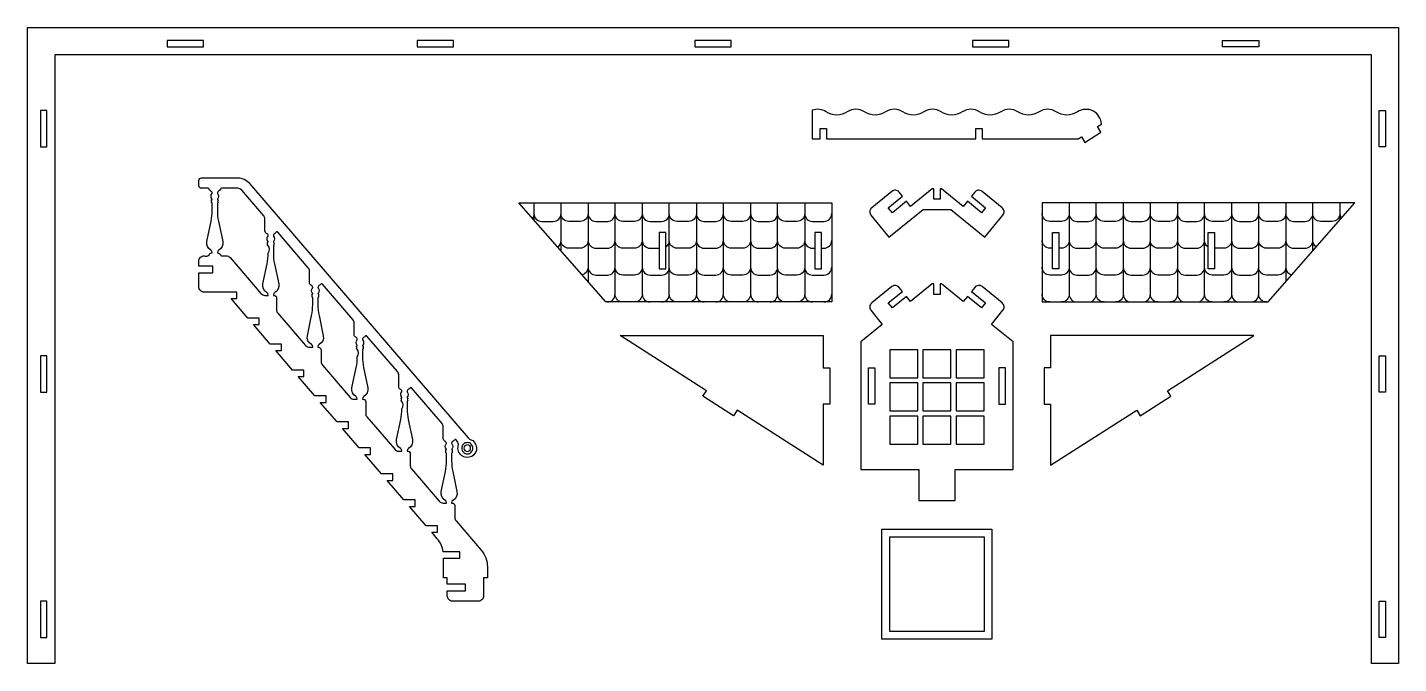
# Model space of a CAD drawing. Extents: x 8164 to 10920, y 152 to 1666.
# Drawn here: x 8885 to 9519, y 678 to 972 of the extents above; entities that cross this region are included whole.
import ezdxf

# ---------------------------------------------------------------- set-up
doc = ezdxf.new("R2010")
doc.units = 0
doc.header["$MEASUREMENT"] = 0
doc.layers.add('LAYER_1', color=18, linetype='CONTINUOUS')

msp = doc.modelspace()

# ---------------------------------------------------------------- linework, layer by layer
at = {"layer": 'LAYER_1'}
for points in [[(9506.27, 959.69), (8897.27, 959.69), (8897.27, 678.29), (8884.67, 678.29), (8884.67, 972.29), (9518.87, 972.29), (9518.87, 678.29), (9506.27, 678.29)], [(8949.32, 963.29), (8966.12, 963.29), (8966.12, 966.29), (8949.32, 966.29)], [(9064.97, 963.29), (9081.77, 963.29), (9081.77, 966.29), (9064.97, 966.29)], [(9193.37, 963.29), (9210.17, 963.29), (9210.17, 966.29), (9193.37, 966.29)], [(9321.77, 963.29), (9338.57, 963.29), (9338.57, 966.29), (9321.77, 966.29)], [(9454.22, 963.29), (9437.42, 963.29), (9437.42, 966.29), (9454.22, 966.29)], [(8893.67, 917.09), (8893.67, 933.89), (8890.67, 933.89), (8890.67, 917.09)], [(9509.87, 917.09), (9509.87, 933.89), (9512.87, 933.89), (9512.87, 917.09)], [(9152.16, 845.4), (9112.03, 891.23), (9256.7, 891.23), (9256.7, 845.4)], [(9458.52, 845.4), (9498.65, 891.23), (9353.98, 891.23), (9353.98, 845.4)], [(9179.9, 877.47), (9176.9, 877.47), (9176.9, 860.67), (9179.9, 860.67)], [(9251.9, 877.47), (9248.9, 877.47), (9248.9, 860.67), (9251.9, 860.67)], [(9358.78, 877.47), (9361.78, 877.47), (9361.78, 860.67), (9358.78, 860.67)], [(9430.78, 877.47), (9433.78, 877.47), (9433.78, 860.67), (9430.78, 860.67)], [(9255.79, 798.15), (9252.79, 798.15), (9252.79, 769.91), (9212.87, 795.37), (9211.26, 792.84), (9197.09, 801.87), (9198.71, 804.4), (9158.79, 829.87), (9252.79, 829.87), (9252.79, 814.95), (9255.79, 814.95)], [(9354.89, 798.15), (9357.89, 798.15), (9357.89, 769.91), (9397.81, 795.37), (9399.42, 792.84), (9413.59, 801.87), (9411.97, 804.4), (9451.9, 829.87), (9357.89, 829.87), (9357.89, 814.95), (9354.89, 814.95)], [(8893.67, 803.69), (8893.67, 820.49), (8890.67, 820.49), (8890.67, 803.69)], [(9283.5, 810.39), (9296.46, 810.39), (9296.46, 823.35), (9283.5, 823.35)], [(9298.86, 810.39), (9311.82, 810.39), (9311.82, 823.35), (9298.86, 823.35)], [(9314.22, 810.39), (9327.18, 810.39), (9327.18, 823.35), (9314.22, 823.35)], [(9509.87, 803.69), (9509.87, 820.49), (9512.87, 820.49), (9512.87, 803.69)], [(9273.69, 814.95), (9276.69, 814.95), (9276.69, 798.15), (9273.69, 798.15)], [(9336.99, 814.95), (9333.99, 814.95), (9333.99, 798.15), (9336.99, 798.15)], [(9283.5, 795.03), (9296.46, 795.03), (9296.46, 807.99), (9283.5, 807.99)], [(9298.86, 795.03), (9311.82, 795.03), (9311.82, 807.99), (9298.86, 807.99)], [(9314.22, 795.03), (9327.18, 795.03), (9327.18, 807.99), (9314.22, 807.99)], [(9283.5, 779.67), (9296.46, 779.67), (9296.46, 792.63), (9283.5, 792.63)], [(9298.86, 779.67), (9311.82, 779.67), (9311.82, 792.63), (9298.86, 792.63)], [(9314.22, 779.67), (9327.18, 779.67), (9327.18, 792.63), (9314.22, 792.63)], [(9279.9, 740.42), (9330.78, 740.42), (9330.78, 689.54), (9279.9, 689.54)], [(9283.5, 736.82), (9327.18, 736.82), (9327.18, 693.14), (9283.5, 693.14)], [(8893.67, 690.29), (8893.67, 707.09), (8890.67, 707.09), (8890.67, 690.29)], [(9509.87, 690.29), (9509.87, 707.09), (9512.87, 707.09), (9512.87, 690.29)]]:
    msp.add_lwpolyline(points, close=True, dxfattribs=at)
for points in [[(9323.28, 920.74), (9323.28, 925.54), (9326.28, 925.54), (9326.28, 920.74), (9370.65, 920.74), (9372.18, 921.71), (9373.79, 919.18), (9381.22, 923.92), (9379.61, 926.45), (9381.47, 927.64, 0.579603), (9370.31, 933.25, -0.300981), (9360.51, 933.25, 0.300981), (9352.57, 933.25, -0.300981), (9342.77, 933.25, 0.300981), (9334.83, 933.25, -0.300981), (9325.03, 933.25, 0.300981), (9317.09, 933.25, -0.300981), (9307.29, 933.25, 0.300981), (9299.35, 933.25, -0.300981), (9289.55, 933.25, 0.300981), (9281.61, 933.25, -0.300981), (9271.81, 933.25, 0.300981), (9263.87, 933.25, -0.300981), (9254.07, 933.25, 0.236244), (9247.68, 934.03), (9247.68, 920.74), (9251.28, 920.74), (9251.28, 925.54), (9254.28, 925.54), (9254.28, 920.74)], [(9077.13, 726.95), (9084.65, 726.95), (9084.65, 729.95), (9077, 729.95, 0.140614), (9074.24, 735.96), (9071.67, 738.95), (9074.34, 738.95), (9074.34, 741.95), (9069.1, 741.95), (9061.36, 750.95), (9064.03, 750.95), (9064.03, 753.95), (9058.79, 753.95), (9051.05, 762.95), (9053.72, 762.95), (9053.72, 765.95), (9048.48, 765.95), (9040.75, 774.95), (9043.41, 774.95), (9043.41, 777.95), (9038.17, 777.95), (9030.44, 786.95), (9033.1, 786.95), (9033.1, 789.95), (9027.86, 789.95), (9020.13, 798.95), (9022.79, 798.95), (9022.79, 801.95), (9017.55, 801.95), (9009.82, 810.95), (9012.48, 810.95), (9012.48, 813.95), (9007.24, 813.95), (8999.51, 822.95), (9002.18, 822.95), (9002.18, 825.95), (8996.93, 825.95), (8989.2, 834.95), (8991.87, 834.95), (8991.87, 837.95), (8986.62, 837.95), (8978.89, 846.95), (8981.56, 846.95), (8981.56, 849.95), (8966.35, 849.95, -0.414214), (8963.95, 852.35), (8963.95, 858.95), (8970.44, 858.95), (8970.44, 861.95), (8963.95, 861.95), (8963.95, 864.35, -0.414214), (8966.35, 866.75, 0.352171), (8968.67, 867.13, -0.352171), (8969.84, 868.07), (8970.12, 868.07), (8970.12, 868.27, 0.272519), (8969.5, 869.32, -0.328849), (8967.65, 873.36), (8969.61, 882.7, 0.051698), (8970.12, 887.62), (8970.12, 891.06, 0.366837), (8970.02, 891.17, -0.600564), (8969.87, 891.61, 0.39765), (8969.87, 891.78, -0.39765), (8969.87, 892.14, 0.39765), (8969.87, 892.3, -0.594353), (8970.01, 892.74, 0.584261), (8970.08, 892.94, -0.375636), (8970.06, 895.49, 0.187098), (8970.12, 895.65, 0.294683), (8969.38, 896.72, -0.244569), (8968.67, 897.57, 0.352171), (8968.2, 897.95), (8965.15, 897.95, -0.414214), (8963.95, 899.15), (8963.95, 901.55, -0.414214), (8965.15, 902.75), (8981.95, 902.75, -0.21865), (8987.41, 900.24), (9088.45, 782.63, 0.134714), (9089.51, 781.92, -0.655406), (9090.18, 774.04, -0.655406), (9083.95, 778.91, 0.245805), (9083.45, 781.08), (9082.95, 781.66, 0.507332), (9082.18, 781.6, -0.156752), (9081.62, 781.13, 0.294683), (9080.88, 780.06, 0.187098), (9080.94, 779.89, -0.375636), (9080.92, 777.35, 0.584261), (9080.99, 777.15, -0.594353), (9081.13, 776.71, 0.39765), (9081.13, 776.55, -0.39765), (9081.13, 776.18, 0.39765), (9081.13, 776.02, -0.600564), (9080.98, 775.58, 0.366837), (9080.88, 775.46), (9080.88, 772.03, 0.051698), (9081.39, 767.1), (9083.35, 757.77, -0.328849), (9081.5, 753.72, 0.272519), (9080.88, 752.68), (9080.88, 752.47), (9081.16, 752.47, -0.414214), (9082.36, 751.27), (9082.36, 745.81, 0.179323), (9082.94, 744.25), (9094.54, 730.75, -0.179323), (9097.43, 722.93), (9097.43, 717.95), (9095.68, 717.95), (9095.68, 709.55, -0.414214), (9093.28, 707.15), (9081.28, 707.15, -0.414214), (9078.88, 709.55), (9078.88, 711.95), (9087.28, 711.95), (9087.28, 714.95), (9078.88, 714.95), (9078.88, 717.95), (9077.13, 717.95)], [(8973.97, 897.59, -0.251154), (8973.25, 896.72, 0.294683), (8972.52, 895.65, 0.187098), (8972.57, 895.49, -0.375636), (8972.55, 892.94, 0.584261), (8972.62, 892.74, -0.594353), (8972.77, 892.3, 0.39765), (8972.77, 892.14, -0.39765), (8972.77, 891.78, 0.39765), (8972.77, 891.61, -0.600564), (8972.62, 891.17, 0.366837), (8972.52, 891.06), (8972.52, 887.62, 0.051698), (8973.03, 882.7), (8974.98, 873.36, -0.328849), (8973.13, 869.32, 0.272519), (8972.52, 868.27), (8972.52, 868.07, -0.352171), (8973.97, 867.13, 0.352171), (8974.43, 866.75), (8976.6, 866.75, -0.21865), (8978.42, 865.91), (8992.68, 849.31, 0.21865), (8994.5, 848.47), (8996.01, 848.47), (8996.01, 848.68, 0.272519), (8995.39, 849.72, -0.328849), (8993.54, 853.77), (8995.5, 863.1, 0.051698), (8996.01, 868.03, 0.366837), (8995.91, 871.58, -0.600564), (8995.76, 872.02, 0.39765), (8995.76, 872.18, -0.39765), (8995.76, 872.55, 0.39765), (8995.76, 872.71, -0.594353), (8995.91, 873.15, 0.584261), (8995.97, 873.35, -0.375636), (8995.95, 875.89, 0.187098), (8996.01, 876.06, 0.294683), (8995.27, 877.13, -0.302722), (8994.53, 878.24), (8994.53, 883.7, 0.179323), (8993.95, 885.26), (8983.77, 897.11, 0.21865), (8981.95, 897.95), (8974.43, 897.95, 0.352171)], [(9306.84, 897.72), (9306.84, 892.92), (9303.84, 892.92), (9303.84, 897.72), (9303.15, 897.72), (9293.15, 889.61), (9291.26, 891.95), (9284.73, 886.66), (9282.84, 888.99), (9289.37, 894.28), (9287.86, 896.14, 0.414214), (9284.48, 896.5), (9275.16, 888.94, 0.414214), (9274.8, 885.57), (9283.11, 875.31), (9298.92, 888.12), (9311.76, 888.12), (9327.57, 875.31), (9335.88, 885.57, 0.414214), (9335.52, 888.94), (9326.2, 896.5, 0.414214), (9322.82, 896.14), (9321.31, 894.28), (9327.84, 888.99), (9325.95, 886.66), (9319.42, 891.95), (9317.53, 889.61), (9307.53, 897.72)], [(9016.53, 847.58, -0.600564), (9016.38, 848.02, 0.39765), (9016.38, 848.18, -0.39765), (9016.38, 848.55, 0.39765), (9016.38, 848.71, -0.594353), (9016.52, 849.15, 0.584261), (9016.59, 849.35, -0.375636), (9016.57, 851.89, 0.187098), (9016.63, 852.06, 0.294683), (9015.89, 853.13, -0.302722), (9015.15, 854.24), (9015.15, 859.7, 0.179323), (9014.57, 861.26), (9000.48, 877.66, 0.507332), (8999.71, 877.6, -0.156752), (8999.15, 877.13, 0.294683), (8998.41, 876.06, 0.187098), (8998.47, 875.89, -0.375636), (8998.45, 873.35, 0.584261), (8998.52, 873.15, -0.594353), (8998.66, 872.71, 0.39765), (8998.66, 872.55, -0.39765), (8998.66, 872.18, 0.39765), (8998.66, 872.02, -0.600564), (8998.51, 871.58, 0.366837), (8998.41, 871.46), (8998.41, 868.03, 0.051698), (8998.92, 863.1), (9000.88, 853.77, -0.328849), (8999.03, 849.72, 0.272519), (8998.41, 848.68), (8998.41, 848.47), (8998.69, 848.47, -0.414214), (8999.89, 847.27), (8999.89, 841.81, 0.179323), (9000.47, 840.25), (9013.3, 825.31, 0.21865), (9015.12, 824.47), (9016.63, 824.47), (9016.63, 824.68, 0.272519), (9016.01, 825.72, -0.328849), (9014.16, 829.77), (9016.12, 839.1, 0.051698), (9016.63, 844.03), (9016.63, 847.46, 0.366837)], [(9036.74, 815.1, 0.051698), (9037.25, 820.03, 0.366837), (9037.15, 823.58, -0.600564), (9037, 824.02, 0.39765), (9037, 824.18, -0.39765), (9037, 824.55, 0.39765), (9037, 824.71, -0.594353), (9037.14, 825.15, 0.584261), (9037.21, 825.35, -0.375636), (9037.19, 827.89, 0.187098), (9037.25, 828.06, 0.294683), (9036.51, 829.13, -0.302722), (9035.77, 830.24), (9035.77, 835.7, 0.179323), (9035.19, 837.26), (9021.1, 853.66, 0.507332), (9020.33, 853.6, -0.156752), (9019.77, 853.13, 0.294683), (9019.03, 852.06, 0.187098), (9019.09, 851.89, -0.375636), (9019.07, 849.35, 0.584261), (9019.13, 849.15, -0.594353), (9019.28, 848.71, 0.39765), (9019.28, 848.55, -0.39765), (9019.28, 848.18, 0.39765), (9019.28, 848.02, -0.600564), (9019.13, 847.58, 0.366837), (9019.03, 847.46), (9019.03, 844.03, 0.051698), (9019.54, 839.1), (9021.5, 829.77, -0.328849), (9019.65, 825.72, 0.272519), (9019.03, 824.68), (9019.03, 824.47), (9019.3, 824.47, -0.414214), (9020.5, 823.27), (9020.5, 817.81, 0.179323), (9021.08, 816.25), (9033.92, 801.31, 0.21865), (9035.74, 800.47), (9037.25, 800.47), (9037.25, 800.68, 0.272519), (9036.63, 801.72, -0.328849), (9034.78, 805.77)], [(9313.74, 753.59), (9313.74, 767.99), (9340.59, 767.99), (9340.59, 826.95), (9330.59, 835.05), (9335.88, 841.58, 0.414214), (9335.52, 844.95), (9326.2, 852.51, 0.414214), (9322.82, 852.15), (9321.31, 850.29), (9327.84, 845), (9325.95, 842.67), (9319.42, 847.96), (9317.53, 845.63), (9307.53, 853.73), (9306.84, 853.73), (9306.84, 848.93), (9303.84, 848.93), (9303.84, 853.73), (9303.15, 853.73), (9293.15, 845.63), (9291.26, 847.96), (9284.73, 842.67), (9282.84, 845), (9289.37, 850.29), (9287.86, 852.15, 0.414214), (9284.48, 852.51), (9275.16, 844.95, 0.414214), (9274.8, 841.58), (9280.09, 835.05), (9270.09, 826.95), (9270.09, 767.99), (9296.94, 767.99), (9296.94, 753.59)], [(9057.86, 796.03, 0.366837), (9057.76, 799.58, -0.600564), (9057.62, 800.02, 0.39765), (9057.62, 800.18, -0.39765), (9057.62, 800.55, 0.39765), (9057.62, 800.71, -0.594353), (9057.76, 801.15, 0.584261), (9057.83, 801.35, -0.375636), (9057.81, 803.89, 0.187098), (9057.86, 804.06, 0.294683), (9057.13, 805.13, -0.302722), (9056.39, 806.24), (9056.39, 811.7, 0.179323), (9055.81, 813.26), (9041.72, 829.66, 0.507332), (9040.94, 829.6, -0.156752), (9040.38, 829.13, 0.294683), (9039.65, 828.06, 0.187098), (9039.7, 827.89, -0.375636), (9039.68, 825.35, 0.584261), (9039.75, 825.15, -0.594353), (9039.9, 824.71, 0.39765), (9039.9, 824.55, -0.39765), (9039.9, 824.18, 0.39765), (9039.9, 824.02, -0.600564), (9039.75, 823.58, 0.366837), (9039.65, 823.46), (9039.65, 820.03, 0.051698), (9040.16, 815.1), (9042.11, 805.77, -0.328849), (9040.26, 801.72, 0.272519), (9039.65, 800.68), (9039.65, 800.47), (9039.92, 800.47, -0.414214), (9041.12, 799.27), (9041.12, 793.81, 0.179323), (9041.7, 792.25), (9054.54, 777.31, 0.21865), (9056.36, 776.47), (9057.86, 776.47), (9057.86, 776.68, 0.272519), (9057.25, 777.72, -0.328849), (9055.4, 781.77), (9057.35, 791.1, 0.051698)], [(9078.48, 775.46, 0.366837), (9078.38, 775.58, -0.600564), (9078.23, 776.02, 0.39765), (9078.23, 776.18, -0.39765), (9078.23, 776.55, 0.39765), (9078.23, 776.71, -0.594353), (9078.38, 777.15, 0.584261), (9078.45, 777.35, -0.375636), (9078.42, 779.89, 0.187098), (9078.48, 780.06, 0.294683), (9077.74, 781.13, -0.302722), (9077.01, 782.24), (9077.01, 787.7, 0.179323), (9076.43, 789.26), (9062.33, 805.66, 0.507332), (9061.56, 805.6, -0.156752), (9061, 805.13, 0.294683), (9060.27, 804.06, 0.187098), (9060.32, 803.89, -0.375636), (9060.3, 801.35, 0.584261), (9060.37, 801.15, -0.594353), (9060.51, 800.71, 0.39765), (9060.51, 800.55, -0.39765), (9060.51, 800.18, 0.39765), (9060.51, 800.02, -0.600564), (9060.37, 799.58, 0.366837), (9060.26, 799.46), (9060.26, 796.03, 0.051698), (9060.78, 791.1), (9062.73, 781.77, -0.328849), (9060.88, 777.72, 0.272519), (9060.26, 776.68), (9060.26, 776.47), (9060.54, 776.47, -0.414214), (9061.74, 775.27), (9061.74, 769.81, 0.179323), (9062.32, 768.25), (9075.15, 753.31, 0.21865), (9076.98, 752.47), (9078.48, 752.47), (9078.48, 752.68, 0.272519), (9077.87, 753.72, -0.328849), (9076.02, 757.77), (9077.97, 767.1, 0.051698), (9078.48, 772.03)], [(9088.13, 780.43, 0.414214), (9085.53, 777.83, 0.414214), (9088.13, 775.23, 0.414214), (9090.73, 777.83, 0.414214)], [(9088.13, 779.38, 0.414214), (9086.58, 777.83, 0.414214), (9088.13, 776.28, 0.414214), (9089.68, 777.83, 0.414214)]]:
    msp.add_lwpolyline(points, format="xyb", close=True, dxfattribs=at)
for points in [[(9118.94, 891.23), (9118.94, 883.33)], [(9131.47, 869.03), (9131.47, 891.23)], [(9143.99, 891.23), (9143.99, 854.73)], [(9466.69, 891.23), (9466.69, 854.73)], [(9479.21, 869.03), (9479.21, 891.23)], [(9491.74, 891.23), (9491.74, 883.33)]]:
    msp.add_lwpolyline(points, dxfattribs=at)
for points in [[(9152.91, 845.4, 0.414214), (9156.51, 849), (9156.51, 891.23)], [(9169.04, 891.23), (9169.04, 849, -0.414214), (9165.44, 845.4)], [(9185.16, 845.4, -0.414214), (9181.56, 849), (9181.56, 891.23)], [(9194.08, 891.23), (9194.08, 849, -0.414214), (9190.48, 845.4)], [(9203.01, 845.4, 0.414214), (9206.61, 849), (9206.61, 891.23)], [(9219.13, 891.23), (9219.13, 849, -0.414214), (9215.53, 845.4)], [(9235.26, 845.4, -0.414214), (9231.66, 849), (9231.66, 891.23)], [(9244.18, 891.23), (9244.18, 849, 0.414214), (9247.78, 845.4)], [(9366.5, 891.23), (9366.5, 849, -0.414214), (9362.9, 845.4)], [(9382.62, 845.4, -0.414214), (9379.02, 849), (9379.02, 891.23)], [(9391.55, 891.23), (9391.55, 849, -0.414214), (9387.95, 845.4)], [(9400.47, 845.4, 0.414214), (9404.07, 849), (9404.07, 891.23)], [(9416.6, 891.23), (9416.6, 849, 0.414214), (9420.2, 845.4)], [(9432.72, 845.4, -0.414214), (9429.12, 849), (9429.12, 891.23)], [(9441.64, 891.23), (9441.64, 849, -0.414214), (9438.04, 845.4)], [(9457.77, 845.4, -0.414214), (9454.17, 849), (9454.17, 891.23)], [(9118.94, 886.26, -0.159509), (9118.24, 884.13)], [(9118.94, 886.26, 0.414214), (9122.54, 882.66), (9127.87, 882.66, 0.414214), (9131.47, 886.26)], [(9143.99, 886.26, -0.414214), (9140.39, 882.66), (9135.07, 882.66, -0.414214), (9131.47, 886.26)], [(9143.99, 886.26, 0.414214), (9147.59, 882.66), (9152.91, 882.66, 0.414214), (9156.51, 886.26)], [(9169.04, 886.26, -0.414214), (9165.44, 882.66), (9160.11, 882.66, -0.414214), (9156.51, 886.26)], [(9169.04, 886.26, 0.414214), (9172.64, 882.66), (9177.96, 882.66, 0.414214), (9181.56, 886.26)], [(9194.08, 886.26, -0.414214), (9190.48, 882.66), (9185.16, 882.66, -0.414214), (9181.56, 886.26)], [(9194.08, 886.26, 0.414214), (9197.68, 882.66), (9203.01, 882.66, 0.414214), (9206.61, 886.26)], [(9219.13, 886.26, -0.414214), (9215.53, 882.66), (9210.21, 882.66, -0.414214), (9206.61, 886.26)], [(9219.13, 886.26, 0.414214), (9222.73, 882.66), (9228.06, 882.66, 0.414214), (9231.66, 886.26)], [(9244.18, 886.26, -0.414214), (9240.58, 882.66), (9235.26, 882.66, -0.414214), (9231.66, 886.26)], [(9244.18, 886.26, 0.414214), (9247.78, 882.66), (9253.1, 882.66, 0.414214), (9256.7, 886.26)], [(9366.5, 886.26, -0.414214), (9362.9, 882.66), (9357.58, 882.66, -0.414214), (9353.98, 886.26)], [(9366.5, 886.26, 0.414214), (9370.1, 882.66), (9375.42, 882.66, 0.414214), (9379.02, 886.26)], [(9391.55, 886.26, -0.414214), (9387.95, 882.66), (9382.62, 882.66, -0.414214), (9379.02, 886.26)], [(9391.55, 886.26, 0.414214), (9395.15, 882.66), (9400.47, 882.66, 0.414214), (9404.07, 886.26)], [(9416.6, 886.26, -0.414214), (9413, 882.66), (9407.67, 882.66, -0.414214), (9404.07, 886.26)], [(9416.6, 886.26, 0.414214), (9420.2, 882.66), (9425.52, 882.66, 0.414214), (9429.12, 886.26)], [(9441.64, 886.26, -0.414214), (9438.04, 882.66), (9432.72, 882.66, -0.414214), (9429.12, 886.26)], [(9441.64, 886.26, 0.414214), (9445.24, 882.66), (9450.57, 882.66, 0.414214), (9454.17, 886.26)], [(9466.69, 886.26, -0.414214), (9463.09, 882.66), (9457.77, 882.66, -0.414214), (9454.17, 886.26)], [(9466.69, 886.26, 0.414214), (9470.29, 882.66), (9475.61, 882.66, 0.414214), (9479.21, 886.26)], [(9491.74, 886.26, -0.414214), (9488.14, 882.66), (9482.81, 882.66, -0.414214), (9479.21, 886.26)], [(9491.74, 886.26, 0.159509), (9492.44, 884.13)], [(9129.87, 870.85, 0.249891), (9131.47, 873.84)], [(9143.99, 873.84, -0.414214), (9140.39, 870.24), (9135.07, 870.24, -0.414214), (9131.47, 873.84)], [(9143.99, 873.84, 0.414214), (9147.59, 870.24), (9152.91, 870.24, 0.414214), (9156.51, 873.84)], [(9169.04, 873.84, -0.414214), (9165.44, 870.24), (9160.11, 870.24, -0.414214), (9156.51, 873.84)], [(9169.04, 873.84, 0.414214), (9172.64, 870.24), (9176.9, 870.24)], [(9179.9, 870.81, 0.255564), (9181.56, 873.84)], [(9194.08, 873.84, -0.414214), (9190.48, 870.24), (9185.16, 870.24, -0.414214), (9181.56, 873.84)], [(9194.08, 873.84, 0.414214), (9197.68, 870.24), (9203.01, 870.24, 0.414214), (9206.61, 873.84)], [(9219.13, 873.84, -0.414214), (9215.53, 870.24), (9210.21, 870.24, -0.414214), (9206.61, 873.84)], [(9219.13, 873.84, 0.414214), (9222.73, 870.24), (9228.06, 870.24, 0.414214), (9231.66, 873.84)], [(9244.18, 873.84, -0.414214), (9240.58, 870.24), (9235.26, 870.24, -0.414214), (9231.66, 873.84)], [(9244.18, 873.84, 0.414214), (9247.78, 870.24), (9248.9, 870.24)], [(9251.9, 870.24), (9253.1, 870.24, 0.414214), (9256.7, 873.84)], [(9358.78, 870.24), (9357.58, 870.24, -0.414214), (9353.98, 873.84)], [(9366.5, 873.84, -0.414214), (9362.9, 870.24), (9361.78, 870.24)], [(9366.5, 873.84, 0.414214), (9370.1, 870.24), (9375.42, 870.24, 0.414214), (9379.02, 873.84)], [(9391.55, 873.84, -0.414214), (9387.95, 870.24), (9382.62, 870.24, -0.414214), (9379.02, 873.84)], [(9391.55, 873.84, 0.414214), (9395.15, 870.24), (9400.47, 870.24, 0.414214), (9404.07, 873.84)], [(9416.6, 873.84, -0.414214), (9413, 870.24), (9407.67, 870.24, -0.414214), (9404.07, 873.84)], [(9416.6, 873.84, 0.414214), (9420.2, 870.24), (9425.52, 870.24, 0.414214), (9429.12, 873.84)], [(9430.78, 870.81, -0.255564), (9429.12, 873.84)], [(9441.64, 873.84, -0.414214), (9438.04, 870.24), (9433.78, 870.24)], [(9441.64, 873.84, 0.414214), (9445.24, 870.24), (9450.57, 870.24, 0.414214), (9454.17, 873.84)], [(9466.69, 873.84, -0.414214), (9463.09, 870.24), (9457.77, 870.24, -0.414214), (9454.17, 873.84)], [(9466.69, 873.84, 0.414214), (9470.29, 870.24), (9475.61, 870.24, 0.414214), (9479.21, 873.84)], [(9480.81, 870.85, -0.249891), (9479.21, 873.84)], [(9143.99, 861.42, -0.349089), (9141.2, 857.91)], [(9143.99, 861.42, 0.414214), (9147.59, 857.82), (9152.91, 857.82, 0.414214), (9156.51, 861.42)], [(9169.04, 861.42, -0.414214), (9165.44, 857.82), (9160.11, 857.82, -0.414214), (9156.51, 861.42)], [(9169.04, 861.42, 0.414214), (9172.64, 857.82), (9177.96, 857.82, 0.414214), (9181.56, 861.42)], [(9194.08, 861.42, -0.414214), (9190.48, 857.82), (9185.16, 857.82, -0.414214), (9181.56, 861.42)], [(9194.08, 861.42, 0.414214), (9197.68, 857.82), (9203.01, 857.82, 0.414214), (9206.61, 861.42)], [(9219.13, 861.42, -0.414214), (9215.53, 857.82), (9210.21, 857.82, -0.414214), (9206.61, 861.42)], [(9219.13, 861.42, 0.414214), (9222.73, 857.82), (9228.06, 857.82, 0.414214), (9231.66, 861.42)], [(9244.18, 861.42, -0.414214), (9240.58, 857.82), (9235.26, 857.82, -0.414214), (9231.66, 861.42)], [(9244.18, 861.42, 0.414214), (9247.78, 857.82), (9253.1, 857.82, 0.414214), (9256.7, 861.42)], [(9366.5, 861.42, -0.414214), (9362.9, 857.82), (9357.58, 857.82, -0.414214), (9353.98, 861.42)], [(9366.5, 861.42, 0.414214), (9370.1, 857.82), (9375.42, 857.82, 0.414214), (9379.02, 861.42)], [(9391.55, 861.42, -0.414214), (9387.95, 857.82), (9382.62, 857.82, -0.414214), (9379.02, 861.42)], [(9391.55, 861.42, 0.414214), (9395.15, 857.82), (9400.47, 857.82, 0.414214), (9404.07, 861.42)], [(9416.6, 861.42, -0.414214), (9413, 857.82), (9407.67, 857.82, -0.414214), (9404.07, 861.42)], [(9416.6, 861.42, 0.414214), (9420.2, 857.82), (9425.52, 857.82, 0.414214), (9429.12, 861.42)], [(9441.64, 861.42, -0.414214), (9438.04, 857.82), (9432.72, 857.82, -0.414214), (9429.12, 861.42)], [(9441.64, 861.42, 0.414214), (9445.24, 857.82), (9450.57, 857.82, 0.414214), (9454.17, 861.42)], [(9466.69, 861.42, -0.414214), (9463.09, 857.82), (9457.77, 857.82, -0.414214), (9454.17, 861.42)], [(9466.69, 861.42, 0.349089), (9469.48, 857.91)], [(9160.11, 845.4, -0.414214), (9156.51, 849)], [(9169.04, 849, 0.414214), (9172.64, 845.4)], [(9177.96, 845.4, 0.414214), (9181.56, 849)], [(9194.08, 849, 0.414214), (9197.68, 845.4)], [(9210.21, 845.4, -0.414214), (9206.61, 849)], [(9219.13, 849, 0.414214), (9222.73, 845.4)], [(9228.06, 845.4, 0.414214), (9231.66, 849)], [(9244.18, 849, -0.414214), (9240.58, 845.4)], [(9253.1, 845.4, 0.414214), (9256.7, 849)], [(9357.58, 845.4, -0.414214), (9353.98, 849)], [(9366.5, 849, 0.414214), (9370.1, 845.4)], [(9375.42, 845.4, 0.414214), (9379.02, 849)], [(9391.55, 849, 0.414214), (9395.15, 845.4)], [(9407.67, 845.4, -0.414214), (9404.07, 849)], [(9416.6, 849, -0.414214), (9413, 845.4)], [(9425.52, 845.4, 0.414214), (9429.12, 849)], [(9441.64, 849, 0.414214), (9445.24, 845.4)], [(9450.57, 845.4, 0.414214), (9454.17, 849)]]:
    msp.add_lwpolyline(points, format="xyb", dxfattribs=at)

doc.saveas('drawing.dxf')
